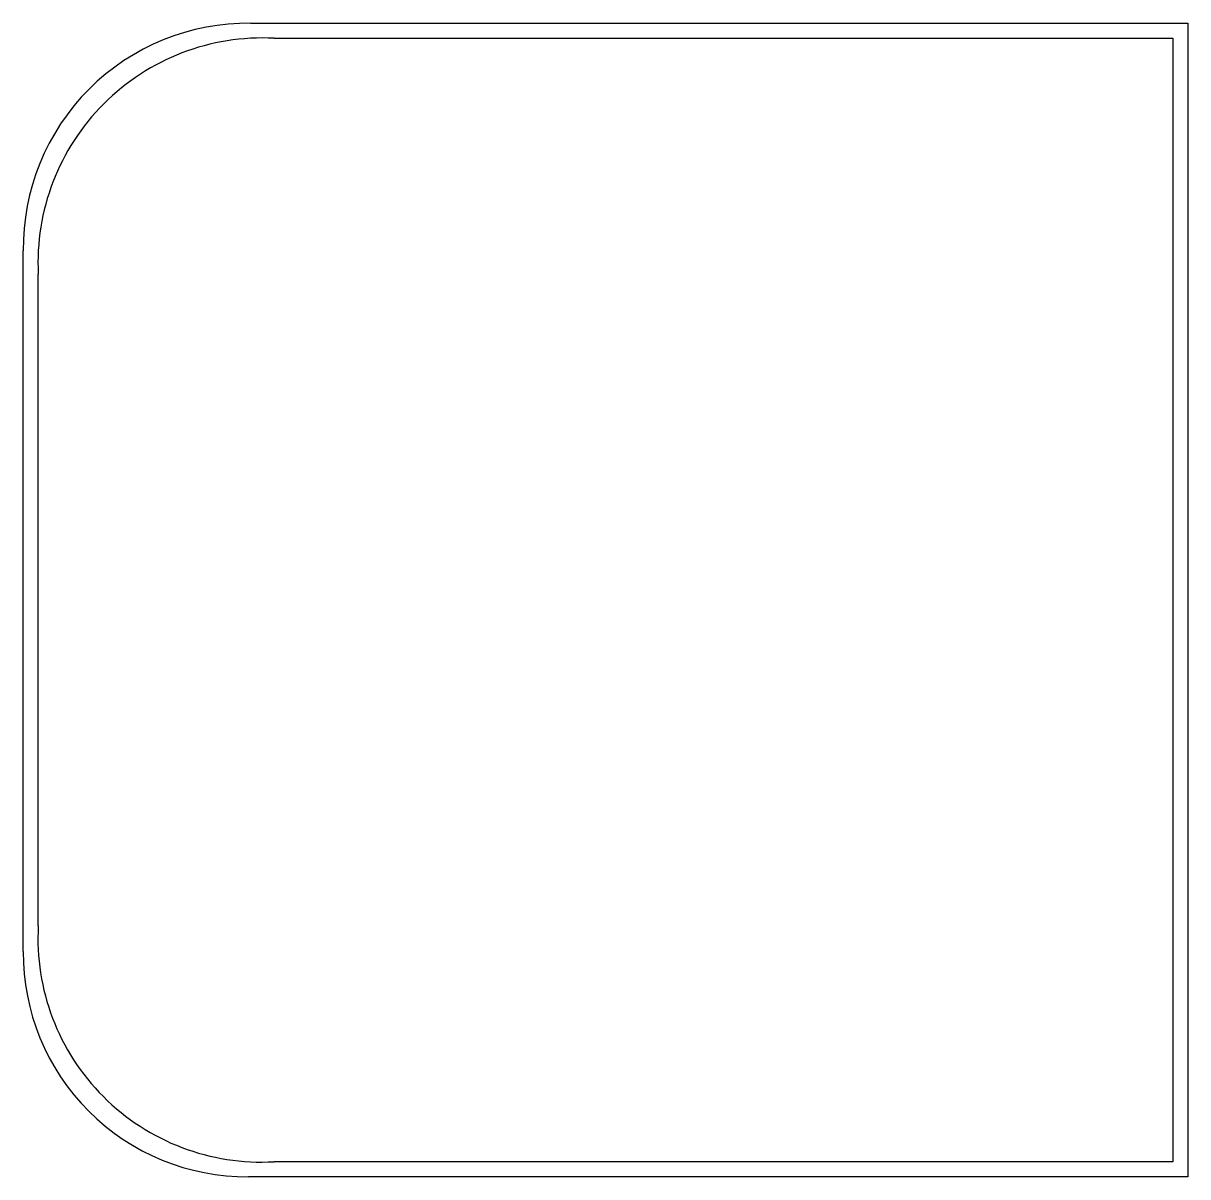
# Model space of a CAD drawing. Extents: x 180 to 491, y 62 to 370.
import ezdxf

# ---------------------------------------------------------------- set-up
doc = ezdxf.new("R2010")
doc.units = 0
doc.header["$LTSCALE"] = 12.7
doc.layers.add('VISIBLE', color=7, linetype='CONTINUOUS')

msp = doc.modelspace()

# ---------------------------------------------------------------- linework, layer by layer
at = {"layer": 'VISIBLE'}
for p, q in [((240.48, 369.69), (490.7, 369.69)), ((490.7, 369.69), (490.7, 61.69)), ((246.7, 365.69), (486.7, 365.69)), ((486.7, 365.69), (486.7, 65.69)), ((179.7, 121.83), (179.7, 308.9)), ((183.7, 128.69), (183.7, 302.69)), ((486.7, 65.69), (246.7, 65.69)), ((490.7, 61.69), (239.84, 61.69))]:
    msp.add_line(p, q, dxfattribs=at)
for centre, radius, start, end in [((239.67, 309.72), 59.97, 89.2198, 180.7802), ((243.59, 305.8), 59.97, 87.0291, 182.9709), ((243.27, 125.26), 59.67, 176.7057, 273.2943), ((239.37, 121.35), 59.67, 179.5445, 270.4555)]:
    msp.add_arc(centre, radius, start, end, dxfattribs=at)

doc.saveas('drawing.dxf')
